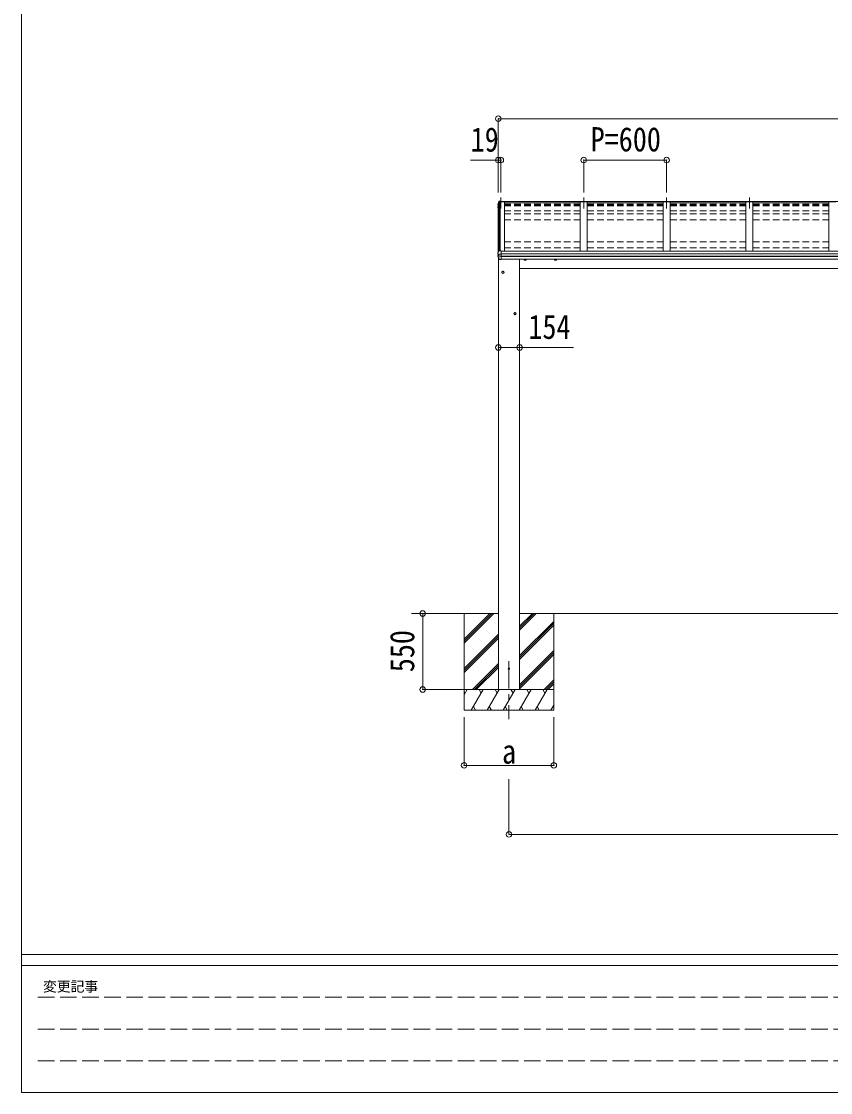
# Model space of a CAD drawing. Units: millimetres at full size, sheet at 1:40; some dimension numbers follow another scale. Extents: x -11243 to 11243, y -7760 to 7760.
# Drawn here: x -11243 to -5383, y -7760 to 0 of the extents above; entities that cross this region are included whole.
import ezdxf
from ezdxf.enums import TextEntityAlignment as Align

# ---------------------------------------------------------------- set-up
doc = ezdxf.new("R2010")
doc.units = ezdxf.units.MM
doc.header["$LTSCALE"] = 40
doc.header["$PDMODE"] = 32
doc.header["$PDSIZE"] = 40
for name, pattern in [('CHAIN1', [8, 5, -1, 1, -1]), ('DASHED1', [1.8, 1.2, -0.6]), ('DASHED3', [4, 3, -1])]:
    doc.linetypes.add(name, pattern=pattern)
for name, color, linetype, lineweight in [('0-0_0', 7, 'Continuous', 9), ('0-1_本体', 5, 'CHAIN1', 9), ('0-3_ELV2', 4, 'Continuous', 9), ('0-6_OTH_LINE', 6, 'Continuous', 9), ('F-0_240', 7, 'Continuous', 9)]:
    doc.layers.add(name, color=color, linetype=linetype, lineweight=lineweight)
doc.styles.add('ＭＳ ゴシック', font='')
doc.styles.get('ＭＳ ゴシック').set_extended_font_data('MS Gothic')

msp = doc.modelspace()

# ---------------------------------------------------------------- linework, layer by layer
at = {"layer": '0-0_0'}
for p, q in [((-7789.01, -4289.62), (-8418.63, -4289.62)), ((-8037.01, -4289.62), (-8037.01, -4989.62)), ((-8037.01, -4475.6), (-7851.03, -4289.62)), ((-8037.01, -4489.74), (-7836.89, -4289.62)), ((-8037.01, -4503.89), (-7822.75, -4289.62)), ((-8037.01, -4291.76), (-8034.88, -4289.62)), ((-2506.01, -4289.62), (-7635.01, -4289.62)), ((-7635.01, -4410.26), (-7514.38, -4289.62)), ((-7635.01, -4396.11), (-7528.52, -4289.62)), ((-7635.01, -4381.97), (-7542.66, -4289.62)), ((-7387.01, -4289.62), (-7387.01, -4989.62)), ((-7635.01, -4594.1), (-7387.01, -4346.1)), ((-7635.01, -4608.24), (-7387.01, -4360.25)), ((-7635.01, -4622.39), (-7387.01, -4374.39)), ((-8037.01, -4687.73), (-7789.01, -4439.74)), ((-8037.01, -4701.88), (-7789.01, -4453.88)), ((-8037.01, -4716.02), (-7789.01, -4468.02)), ((-7635.01, -4806.23), (-7387.01, -4558.23)), ((-7635.01, -4820.38), (-7387.01, -4572.38)), ((-7976.77, -4839.62), (-7789.01, -4651.87)), ((-7635.01, -4834.52), (-7387.01, -4586.52)), ((-7962.63, -4839.62), (-7789.01, -4666.01)), ((-7948.48, -4839.62), (-7789.01, -4680.15)), ((-7456.27, -4839.62), (-7387.01, -4770.37)), ((-7442.13, -4839.62), (-7387.01, -4784.51)), ((-7427.98, -4839.62), (-7387.01, -4798.65)), ((-7387.01, -4839.62), (-8037.01, -4839.62)), ((-8037.01, -4879.72), (-8013.86, -4839.62)), ((-8028.86, -4865.61), (-8037.01, -4851.49)), ((-7984.99, -4989.62), (-7898.39, -4839.62)), ((-7913.39, -4865.61), (-7928.39, -4839.62)), ((-7869.52, -4989.62), (-7782.92, -4839.62)), ((-7797.92, -4865.61), (-7812.92, -4839.62)), ((-7754.05, -4989.62), (-7667.45, -4839.62)), ((-7682.45, -4865.61), (-7697.45, -4839.62)), ((-7638.58, -4989.62), (-7551.98, -4839.62)), ((-7566.98, -4865.61), (-7581.98, -4839.62)), ((-7523.11, -4989.62), (-7436.51, -4839.62)), ((-7466.51, -4839.62), (-7451.51, -4865.61)), ((-7969.99, -4963.65), (-7955, -4989.62)), ((-7854.52, -4963.64), (-7839.52, -4989.62)), ((-7739.05, -4963.64), (-7724.05, -4989.62)), ((-7623.58, -4963.64), (-7608.59, -4989.62)), ((-7508.11, -4963.65), (-7493.12, -4989.62)), ((-7407.64, -4989.62), (-7387.01, -4953.89)), ((-7392.64, -4963.64), (-7387.01, -4973.4)), ((-8037.01, -4989.62), (-7387.01, -4989.62))]:
    msp.add_line(p, q, dxfattribs=at)
at = {"layer": '0-0_0', "linetype": 'DASHED1'}
msp.add_line((-7789.01, -4839.62), (-7635.01, -4839.62), dxfattribs=at)
at = {"layer": '0-1_本体'}
for p, q in [((-7770.51, -1276.64), (-7770.51, -1355.9)), ((-7170.51, -1276.64), (-7170.51, -1355.9)), ((-6570.51, -1276.64), (-6570.51, -1355.9)), ((-5970.51, -1276.64), (-5970.51, -1355.9)), ((-7712.01, -4633.68), (-7712.01, -5054.76))]:
    msp.add_line(p, q, dxfattribs=at)
at = {"layer": '0-3_ELV2'}
for p, q in [((-7789.51, -1326.36), (-7782.39, -1307.8)), ((-7782.69, -1307.65), (-7781.49, -1307.58)), ((-7782.51, -1308.12), (-7782.51, -1656.12)), ((-7782.39, -1307.8), (-7745.51, -1307.8)), ((-7781.34, -1307.37), (-7781.71, -1304.89)), ((-7781.49, -1307.58), (-7781.71, -1306.1)), ((-7767.51, -1301.66), (-7781.67, -1302.44)), ((-7770.51, -1306.76), (-7781.34, -1307.37)), ((-7781.34, -1307.37), (-7781.34, -1307.8)), ((-7781.34, -1307.75), (-7770.51, -1307.75)), ((-7776.81, -1661.49), (-7776.81, -1307.8)), ((-7770.51, -1304.52), (-7770.51, -1307.75)), ((-7770.51, -1304.52), (-7767.51, -1304.52)), ((-7767.51, -1304.52), (-7767.51, -1301.67)), ((-7745.51, -1307.8), (-7745.51, -1664.06)), ((-7745.51, -1313.2), (-7195.51, -1313.2)), ((-7145.51, -1307.8), (-7195.51, -1307.8)), ((-7195.51, -1307.8), (-7195.51, -1664.06)), ((-7145.51, -1307.8), (-7145.51, -1664.06)), ((-7145.51, -1313.2), (-6595.51, -1313.2)), ((-6545.51, -1307.8), (-6595.51, -1307.8)), ((-6595.51, -1307.8), (-6595.51, -1664.06)), ((-6545.51, -1307.8), (-6545.51, -1664.06)), ((-6545.51, -1313.2), (-5995.51, -1313.2)), ((-5945.51, -1307.8), (-5995.51, -1307.8)), ((-5995.51, -1307.8), (-5995.51, -1664.06)), ((-5945.51, -1307.8), (-5945.51, -1664.06)), ((-5945.51, -1313.2), (-5395.51, -1313.2)), ((-5345.51, -1307.8), (-5395.51, -1307.8)), ((-5395.51, -1307.8), (-5395.51, -1664.06)), ((-7792.39, -1342.64), (-7792.39, -1346.69)), ((-7792.34, -1342.31), (-7792.35, -1342.37)), ((-7791.98, -1323.69), (-7791.98, -1327.71)), ((-7789.51, -1345.06), (-7791.33, -1345.41)), ((-7790.93, -1328.98), (-7789.51, -1329.26)), ((-7789.51, -1341.04), (-7790.65, -1341.19)), ((-7790.36, -1346.75), (-7789.51, -1346.58)), ((-7789.51, -1327.39), (-7790.08, -1327.28)), ((-7789.51, -1327.74), (-7790.08, -1327.63)), ((-7789.51, -1326.36), (-7789.51, -1670.64)), ((-7792.55, -1702.98), (-7792.55, -1696.45)), ((-7792.08, -1684.42), (-7792.08, -1677.92)), ((-7784.51, -1694.07), (-7791.74, -1695.47)), ((-7791.22, -1685.42), (-7791.28, -1685.4)), ((-7791.22, -1685.42), (-7791.21, -1685.42)), ((-7783.96, -1686.35), (-7790.34, -1685.56)), ((-7789.51, -1685.66), (-7789.51, -1695.04)), ((-7784.51, -1686.28), (-7784.51, -1700.08)), ((-7767.51, -1686.35), (-7782.3, -1686.44)), ((-7767.51, -1700.21), (-7782.3, -1700)), ((-7767.51, -1724.51), (-7767.51, -1661.03)), ((-7767.51, -1664.06), (-2373.51, -1664.06)), ((-7767.51, -1683.59), (-2373.51, -1683.59)), ((-7767.51, -1684.49), (-2373.51, -1684.49)), ((-7767.51, -1701.73), (-2373.51, -1701.73)), ((-7767.51, -1703.7), (-2373.51, -1703.7)), ((-7789.01, -1709.13), (-7789.01, -4839.62)), ((-7779.89, -1723.42), (-7779.88, -1723.44)), ((-7767.51, -1724.51), (-7779.1, -1723.88)), ((-7767.51, -1721.72), (-2373.51, -1721.72)), ((-7635.01, -1721.72), (-7635.01, -4839.62)), ((-7635.01, -1789.62), (-2506.01, -1789.62))]:
    msp.add_line(p, q, dxfattribs=at)
at = {"layer": '0-3_ELV2', "linetype": 'DASHED1'}
for p, q in [((-7745.51, -1323.32), (-7195.51, -1323.32)), ((-7745.51, -1328.17), (-7195.51, -1328.17)), ((-7745.51, -1329.7), (-7195.51, -1329.7)), ((-7745.51, -1331.67), (-7195.51, -1331.67)), ((-7745.51, -1335.44), (-7195.51, -1335.44)), ((-7745.51, -1372.74), (-7195.51, -1372.74)), ((-7745.51, -1393.9), (-7195.51, -1393.9)), ((-7145.51, -1323.32), (-6595.51, -1323.32)), ((-7145.51, -1328.17), (-6595.51, -1328.17)), ((-7145.51, -1329.7), (-6595.51, -1329.7)), ((-7145.51, -1331.67), (-6595.51, -1331.67)), ((-7145.51, -1335.44), (-6595.51, -1335.44)), ((-7145.51, -1372.74), (-6595.51, -1372.74)), ((-7145.51, -1393.9), (-6595.51, -1393.9)), ((-6545.51, -1323.32), (-5995.51, -1323.32)), ((-6545.51, -1328.17), (-5995.51, -1328.17)), ((-6545.51, -1329.7), (-5995.51, -1329.7)), ((-6545.51, -1331.67), (-5995.51, -1331.67)), ((-6545.51, -1335.44), (-5995.51, -1335.44)), ((-6545.51, -1372.74), (-5995.51, -1372.74)), ((-6545.51, -1393.9), (-5995.51, -1393.9)), ((-5945.51, -1323.32), (-5395.51, -1323.32)), ((-5945.51, -1328.17), (-5395.51, -1328.17)), ((-5945.51, -1329.7), (-5395.51, -1329.7)), ((-5945.51, -1331.67), (-5395.51, -1331.67)), ((-5945.51, -1335.44), (-5395.51, -1335.44)), ((-5945.51, -1372.74), (-5395.51, -1372.74)), ((-5945.51, -1393.9), (-5395.51, -1393.9)), ((-7745.51, -1436.41), (-7195.51, -1436.41)), ((-7145.51, -1436.41), (-6595.51, -1436.41)), ((-6545.51, -1436.41), (-5995.51, -1436.41)), ((-5945.51, -1436.41), (-5395.51, -1436.41)), ((-7745.51, -1596.69), (-7195.51, -1596.69)), ((-7145.51, -1596.69), (-6595.51, -1596.69)), ((-6545.51, -1596.69), (-5995.51, -1596.69)), ((-5945.51, -1596.69), (-5395.51, -1596.69)), ((-7745.51, -1639.2), (-7195.51, -1639.2)), ((-7145.51, -1639.2), (-6595.51, -1639.2)), ((-6545.51, -1639.2), (-5995.51, -1639.2)), ((-5945.51, -1639.2), (-5395.51, -1639.2))]:
    msp.add_line(p, q, dxfattribs=at)
at = {"layer": '0-3_ELV2'}
for points in [[(-7784.32, -1303.65), (-7788.56, -1314.26), (-7791.91, -1323.2), (-7791.97, -1323.47), (-7791.98, -1323.54)], [(-7784.32, -1307.22), (-7785.31, -1309.71), (-7786.3, -1312.2), (-7787.27, -1314.7), (-7788.22, -1317.21), (-7789.16, -1319.72), (-7790.09, -1322.23), (-7791.01, -1324.75), (-7791.91, -1327.28)], [(-7767.51, -1304.1), (-7781.71, -1304.89), (-7781.71, -1306.1), (-7782.83, -1306.16)], [(-7781.41, -1307.8), (-7781.49, -1307.24), (-7781.49, -1307.58)], [(-7770.51, -1307.8), (-7770.51, -1304.53), (-2370.51, -1304.53)], [(-7792.35, -1342.32), (-7792.38, -1342.5), (-7792.38, -1342.63)], [(-7792.22, -1347.33), (-7790.75, -1349.87), (-7789.51, -1352)], [(-7791.98, -1323.54), (-7791.98, -1323.64), (-7791.98, -1323.7)], [(-7792.03, -1677.59), (-7792.08, -1677.8), (-7792.08, -1677.92)], [(-7784.15, -1656.78), (-7785.18, -1659.36), (-7786.2, -1661.95), (-7787.21, -1664.54), (-7788.2, -1667.14), (-7789.18, -1669.74), (-7790.14, -1672.35), (-7791.09, -1674.97), (-7792.03, -1677.59)], [(-7788.74, -1685.65), (-7789.97, -1685.6), (-7791.21, -1685.42)], [(-7783.96, -1686.35), (-7783.71, -1686.38), (-7783.56, -1686.39)], [(-7767.51, -1661.03), (-7781.51, -1661.71), (-7781.51, -1656.07), (-7783.27, -1656.16)], [(-7594.51, -1729.42), (-7601.01, -1725.67), (-7601.01, -1721.72)], [(-7594.51, -1729.42), (-7588.01, -1725.67), (-7588.01, -1721.72)], [(-7374.52, -1729.42), (-7381.02, -1725.67), (-7381.02, -1721.72)], [(-7374.52, -1729.42), (-7368.02, -1725.67), (-7368.02, -1721.72)], [(-7756.01, -1824.42), (-7762.51, -1820.67), (-7762.51, -1813.16), (-7756.01, -1809.41)], [(-7756.01, -1824.42), (-7749.51, -1820.67), (-7749.51, -1813.16), (-7756.01, -1809.41)], [(-7669.01, -2124.42), (-7675.51, -2120.67), (-7675.51, -2113.16), (-7669.01, -2109.41)], [(-7669.01, -2124.42), (-7662.51, -2120.67), (-7662.51, -2113.16), (-7669.01, -2109.41)]]:
    msp.add_lwpolyline(points, dxfattribs=at)
for centre, radius in [((-7756.01, -1816.91), 8.5), ((-7756.01, -1816.91), 7.7), ((-7756.01, -1816.91), 6.5), ((-7669.01, -2116.91), 8.5), ((-7669.01, -2116.91), 7.7), ((-7669.01, -2116.91), 6.5), ((-7712.01, -4689.62), 5)]:
    msp.add_circle(centre, radius, dxfattribs=at)
for centre, radius, start, end in [((-7320.58, -1494.21), 498.52, 158.04646, 160.43093), ((-7782.74, -1307.85), 1.7, 92.9577, 157.99775), ((-7782.09, -1305.02), 2.62, 80.76, 148.16555), ((-7782.67, -1307.95), 0.3, 92.95769, 158.00506), ((-7791.09, -1346.69), 1.3, 100.8784, 209.72862), ((-7791.08, -1342.59), 1.3, 99.76805, 169.97457), ((-7790.69, -1327.71), 1.3, 160.55137, 259.11062), ((-7790.63, -1343.52), 2.32, 92.65141, 119.69627), ((-7790.31, -1347.04), 0.299, 100.87832, 209.80871), ((-7357.75, -1098.43), 499.04, 209.85327, 210.09589), ((-7357.75, -1098.78), 499.04, 209.85327, 210.09589), ((-7790.02, -1327.33), 0.299, 160.48478, 259.11069), ((-7790.02, -1326.98), 0.3, 212.93591, 259.04607), ((-7791.56, -1696.45), 0.998, 100.914, 179.94879), ((-7791.55, -1702.98), 1, 180, 210.67851), ((-7397.61, -1469.28), 459.05, 210.67556, 213.61643), ((-7791.08, -1684.42), 1, 180, 258.54639), ((-7784.85, -1683.73), 16.37, 271.41275, 274.51688), ((-7783.22, -1657.16), 1, 92.95955, 157.94622), ((-7779.04, -1722.89), 1, 213.61937, 266.89265), ((-7594.51, -1721.91), 8.5, 178.68482, 1.31518), ((-7594.51, -1721.91), 7.7, 178.54815, 1.45185), ((-7594.51, -1721.91), 6.5, 178.27991, 1.72009), ((-7374.52, -1721.91), 8.5, 178.68472, 1.31528), ((-7374.52, -1721.91), 7.7, 178.54804, 1.45196), ((-7374.52, -1721.91), 6.5, 178.27976, 1.72024)]:
    msp.add_arc(centre, radius, start, end, dxfattribs=at)
for centre, major_axis, ratio, start_param, end_param in [((-7783.51, -1699.88), (1, 0.195), 0.067217, 3.1284981, 3.4826308), ((-7783.66, -1678.83), (9.96, -2.12), 0.734427, 4.8771941, 5.0024979), ((-7783.66, -1707.61), (9.97, 1.96), 0.736539, 1.29146, 1.4167637)]:
    msp.add_ellipse(centre, major_axis=major_axis, ratio=ratio, start_param=start_param, end_param=end_param, dxfattribs=at)
at = {"layer": '0-6_OTH_LINE'}
for p, q in [((-7789.51, -704.53), (-7789.51, -1240)), ((-7789.51, -704.53), (-2351.51, -704.53)), ((-7789.51, -1004.53), (-7989.73, -1004.53)), ((-7789.51, -1004.53), (-7789.51, -1240)), ((-7770.51, -1004.53), (-7789.51, -1004.53)), ((-7770.51, -1004.53), (-7770.51, -1240)), ((-7170.51, -1004.53), (-7170.51, -1240)), ((-7170.51, -1004.53), (-6570.51, -1004.53)), ((-6570.51, -1004.53), (-6570.51, -1240)), ((-7789.01, -2362.31), (-7635.01, -2362.31)), ((-8337.01, -4289.62), (-8038.01, -4289.62)), ((-8337.01, -4839.62), (-8337.01, -4289.62)), ((-8337.01, -4839.62), (-8038.01, -4839.62)), ((-8037.01, -5389.6), (-8037.01, -5039.62)), ((-7387.01, -5389.6), (-7387.01, -5039.62)), ((-8037.01, -5389.6), (-7387.01, -5389.6)), ((-7712.01, -5889.62), (-7712.01, -5489.62)), ((-7712.01, -5889.62), (-2429.01, -5889.62))]:
    msp.add_line(p, q, dxfattribs=at)
at = {"layer": '0-6_OTH_LINE', "lineweight": 18}
msp.add_line((-7635.01, -2362.31), (-7245.81, -2362.31), dxfattribs=at)
at = {"layer": '0-6_OTH_LINE'}
for p in [(-7789.51, -704.53), (-7789.51, -1004.53), (-7770.51, -1004.53), (-7170.51, -1004.53), (-6570.51, -1004.53), (-7789.01, -2362.31), (-7635.01, -2362.31), (-8337.01, -4289.62), (-8337.01, -4839.62), (-8037.01, -5389.6), (-7387.01, -5389.6), (-7712.01, -5889.62)]:
    msp.add_point(p, dxfattribs=at)
at = {"layer": 'F-0_240', "color": 5}
for p, q in [((-11242.74, 7760), (-11242.74, -7760)), ((-11242.74, -6760), (10677.26, -6760)), ((-11242.74, -6840), (7121.58, -6840)), ((-11242.74, -7760), (10677.26, -7760))]:
    msp.add_line(p, q, dxfattribs=at)
at = {"layer": 'F-0_240', "color": 4, "linetype": 'DASHED3'}
for p, q in [((-11122.75, -7070), (-4718.42, -7070)), ((-11122.75, -7300), (-4718.42, -7300)), ((-11122.75, -7530), (-4718.42, -7530))]:
    msp.add_line(p, q, dxfattribs=at)

# ---------------------------------------------------------------- texts
at = {"layer": '0-6_OTH_LINE', "color": 7, "style": 'ＭＳ ゴシック', "width": 0.85}
for s, p in [('19', (-7989.41, -996.11)), ('P=600', (-7120.51, -994.53)), ('154', (-7571.51, -2352.89)), ('a', (-7762.01, -5429.6))]:
    msp.add_text(s, height=176, dxfattribs=at).set_placement(p, align=Align.BOTTOM_LEFT)
msp.add_text('550', height=176, rotation=90, dxfattribs=at).set_placement((-8345.01, -4714.62), align=Align.BOTTOM_LEFT)
at = {"layer": 'F-0_240', "style": 'ＭＳ ゴシック'}
msp.add_text('変更記事', height=73.31, dxfattribs=at).set_placement((-11086.44, -7050), align=Align.BOTTOM_LEFT)

doc.saveas('drawing.dxf')
